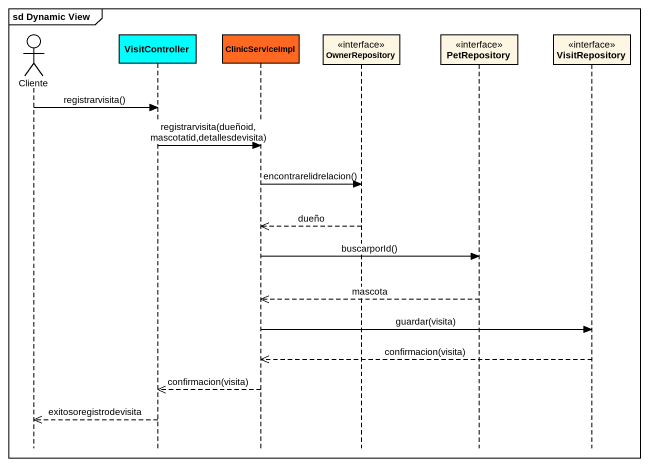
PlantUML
@startuml
mainframe sd Dynamic View
hide footbox
actor Cliente
participant VisitController #00FFFF
participant ClinicServiceImpl #FF6820
participant OwnerRepository <<interface>>
participant PetRepository <<interface>>
participant VisitRepository <<interface>>

Cliente -> VisitController : registrarvisita()
VisitController -> ClinicServiceImpl : registrarvisita(dueñoid,mascotatid,detallesdevisita)
ClinicServiceImpl -> OwnerRepository : encontrarelidrelacion()
OwnerRepository -->> ClinicServiceImpl : dueño
ClinicServiceImpl -> PetRepository : buscarporId()
PetRepository -->> ClinicServiceImpl : mascota
ClinicServiceImpl -> VisitRepository : guardar(visita)
VisitRepository -->> ClinicServiceImpl : confirmacion(visita)
ClinicServiceImpl -->> VisitController : confirmacion(visita)
VisitController -->> Cliente : exitosoregistrodevisita
@enduml
